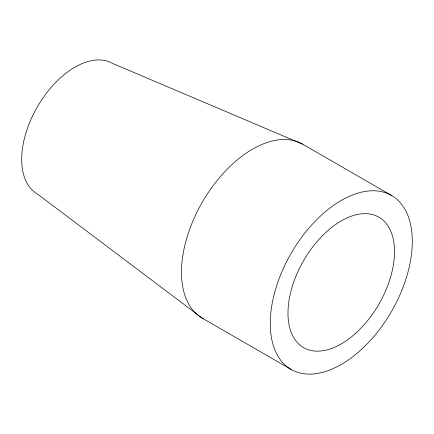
<?xml version="1.0" encoding="UTF-8"?>
<svg xmlns="http://www.w3.org/2000/svg" width="434" height="434" viewBox="0 0 434 434"><rect width="100%" height="100%" fill="white"/><g stroke="black" fill="none" stroke-linecap="round" stroke-linejoin="round"><path stroke-width="0.65" d="M391.501 195.457A100.433 57.988 -60 0 0 272.682 300.822A100.433 57.988 -60 0 0 359.661 351.035A100.433 57.988 -60 0 0 391.501 195.457L302.726 144.207L112.628 63.445A75.326 43.492 -60 0 0 37.302 106.938A75.326 43.492 -60 0 0 37.302 193.917L202.293 318.165L291.062 369.415M203.438 318.8A100.433 57.988 -60 0 1 201.729 203.177A100.433 57.988 -60 0 1 302.726 144.207M355.023 333.865A75.326 43.492 -60 0 0 378.904 217.179A75.326 43.492 -60 0 0 289.793 296.2A75.326 43.492 -60 0 0 355.023 333.865"/></g></svg>
